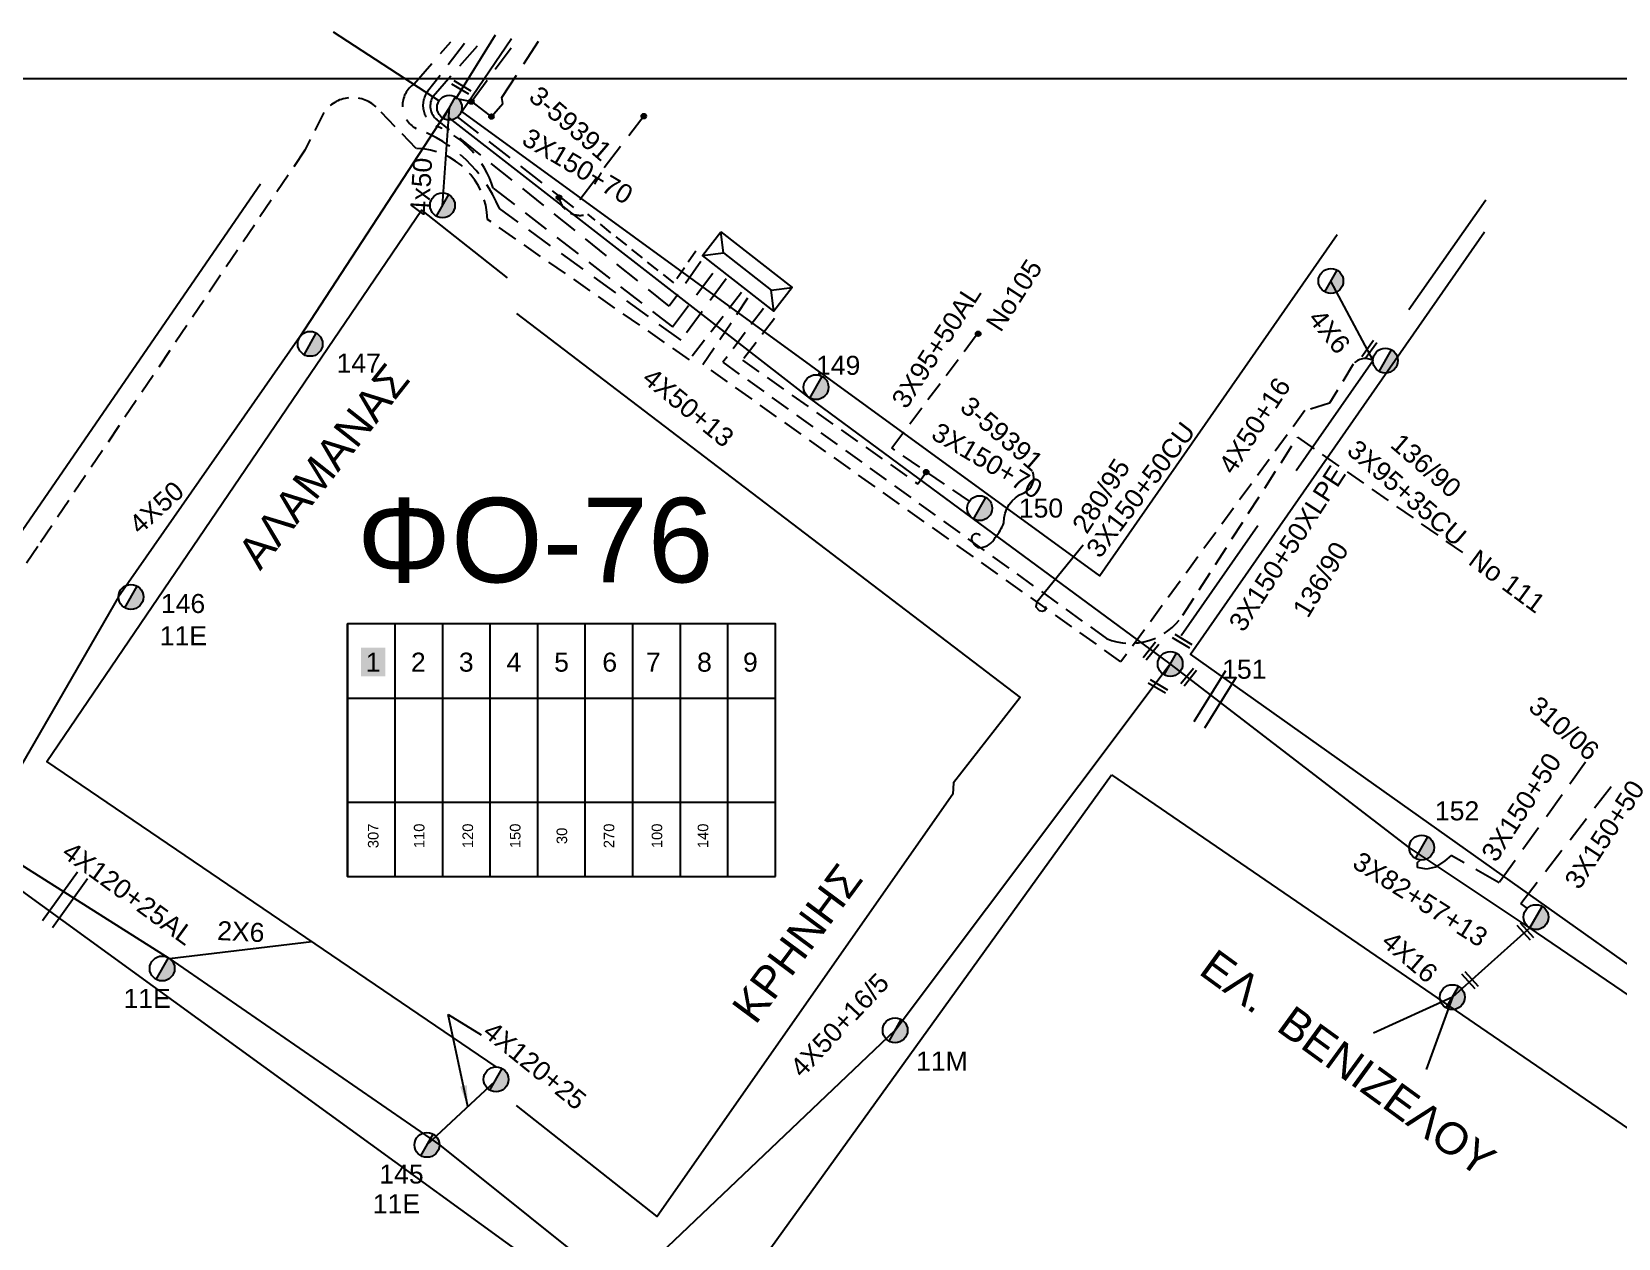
# Model space of a CAD drawing. Header units: millimetres. Extents: x 7453 to 9570, y 777 to 1872.
# Drawn here: x 8659.9 to 8810.1, y 1752.9 to 1867.1 of the extents above; entities that cross this region are included whole.
import ezdxf
from ezdxf.enums import TextEntityAlignment as Align

# ---------------------------------------------------------------- set-up
doc = ezdxf.new("R2010")
doc.units = ezdxf.units.MM
doc.linetypes.add('DASHED', pattern=[19.05, 12.7, -6.35])
for name, color, linetype in [('Άγνωστα', 7, 'Continuous'), ('Ασφαλειοκιβώτια Χ.Τ 9 αναχωρήσεων', 7, 'Continuous'), ('Γυμνά εναέρια ΧΤ (3Φ)   4x50AL', 7, 'Continuous'), ('Γυμνά εναέρια ΧΤ και ΦΟΠ (3Φ)   4x50+16AL', 7, 'Continuous'), ('Εναέρια παροχή ΧΤ 4x16', 7, 'SYN_LINE'), ('Επιγραφές - Σχήματα', 7, 'Continuous'), ('Καλώδια ΧΤ   2x6AL', 7, 'DASHED'), ('Καλώδια ΧΤ   3x150+50AL', 7, 'DASHED'), ('Καλώδια ΧΤ   3x150+50CU', 7, 'DASHED'), ('Καλώδια ΧΤ   3x150+70 XLPE', 7, 'DASHED'), ('Καλώδια ΧΤ   3x150AL+50CU', 7, 'DASHED'), ('Καλώδια ΧΤ   3x150AL+50XLPE', 7, 'DASHED'), ('Καλώδια ΧΤ   3x95+35 CU', 7, 'DASHED'), ('Καλώδια ΧΤ   3x95+50 AL XLPE', 7, 'DASHED'), ('Μηχανική τομή', 7, 'Continuous'), ('Στύλος ΦΜ', 7, 'Continuous'), ('Στύλος ΦΜ @ 1', 7, 'Continuous'), ('Συνδέσεις', 7, 'Continuous'), ('Συνεστραμμένα ΧΤ   4x120+25 AL', 7, 'SYN_LINE'), ('Τομή', 7, 'Continuous'), ('Υποσταθμός πόλεως', 7, 'Continuous'), ('Υπόβαθρο ΔΕΗ', 7, 'Continuous'), ('Υπόγεια καλώδια Παροχών ΧΤ   .10 -', 7, 'DASHED'), ('Υπόγεια καλώδια Παροχών ΧΤ   4x6', 7, 'DASHED')]:
    doc.layers.add(name, color=color, linetype=linetype)
doc.styles.get("Standard").update_dxf_attribs({"font": 'ARIAL.TTF'})
doc.linetypes.add('SYN_LINE', pattern='A,0.5,-0.0001,["/\\/\\/\\/",Standard,S=0.1,R=0,X=0,Y=-0.05],-0.25', length=0.7501)
doc.dimstyles.new('ISO-25', dxfattribs={"dimtxt": 2.5, "dimasz": 2.5, "dimexe": 1.25, "dimexo": 0.625, "dimtad": 1, "dimtxsty": 'Standard', "dimcen": 2.5, "dimadec": 0, "dimazin": 0, "dimtfac": 1, "dimtmove": 0, "dimatfit": 3, "dimfxl": 1, "dimarcsym": 0})

# ---------------------------------------------------------------- blocks, each defined once
blk = doc.blocks.new('ΥΠΑΡΧΩΝ ΤΣΙΜΕΝΤΕΝΙΟΣ ΣΤΥΛΟΣ')
at = {"layer": 'Στύλος ΦΜ'}
blk.add_hatch(color=7, dxfattribs=at).paths.add_polyline_path([(-1.29, -2.28, 0.574793), (2.62, 0, 0.268822), (1.3, 2.27)])
at = {"layer": 'Στύλος ΦΜ', "color": 7}
blk.add_line((-1.29, -2.28), (1.3, 2.27), dxfattribs=at)
blk.add_circle((0, 0), 2.62, dxfattribs=at)
at = {"layer": 'Στύλος ΦΜ', "flags": 4}
for tag, p in [('ΑΡΙΘΜΟΣ', (-4.68, 8.05)), ('ΤΥΠΟΣ', (-4.91, 3.03))]:
    blk.add_attdef(tag, p, '', height=4, dxfattribs=at)
blk = doc.blocks.new('ΥΠΟΣΤΑΘΜΟΣ ΠΟΛΕΩΣ')
at = {"layer": 'Υποσταθμός πόλεως', "linetype": 'Continuous', "ltscale": 40}
blk.add_lwpolyline([(-8.57, 2.82), (8.57, 2.82), (8.57, -2.82), (-8.57, -2.82)], close=True, dxfattribs=at)
for points in [[(-5.75, 0), (-8.57, 2.82)], [(5.75, 0), (8.57, 2.82)], [(-8.57, -2.82), (-5.75, 0)], [(-5.75, 0), (5.75, 0)], [(8.57, -2.82), (5.75, 0)]]:
    blk.add_lwpolyline(points, dxfattribs=at)
at = {"layer": 'Υποσταθμός πόλεως', "linetype": 'SYN_LINE', "ltscale": 40, "flags": 1}
for tag, p in [('ΜΕΤΑΣΧΗΜΑΤΙΣΜΟΣ', (10.6, 2.39)), ('ΙΣΧΥΣ', (10.58, -0.41)), ('ΑΡΙΘΜΟΣ', (10.7, -3.13))]:
    blk.add_attdef(tag, p, '', height=1.8, dxfattribs=at)
blk = doc.blocks.new('ΤΟΜΗ')
at = {"layer": 'Τομή', "ltscale": 40}
for p, q in [((-5.68, 0), (5.68, 0)), ((5.68, -2.33), (-5.68, -2.33))]:
    blk.add_line(p, q, dxfattribs=at)
blk = doc.blocks.new('ΑΣΦΑΛΕΙΟΚΙΒΩΤΙΟ ΥΠΟΣΤΑΘΜΟΥ 9A ΑΝΑΧΩΡΗΣΕΩΝ')
at = {"layer": 'Ασφαλειοκιβώτια Χ.Τ 9 αναχωρήσεων', "ltscale": 40}
for p, q in [((0, 0), (0, 23.91)), ((4.5, 0), (4.5, 23.91)), ((9, 0), (9, 23.91)), ((13.5, 0), (13.5, 23.91)), ((18, 0), (18, 23.91)), ((22.5, 0), (22.5, 23.91)), ((27, 0), (27, 23.91)), ((31.5, 0), (31.5, 23.91)), ((36, 0), (36, 23.91)), ((0, 16.87), (40.5, 16.87)), ((0, 7.04), (40.5, 7.04))]:
    blk.add_line(p, q, dxfattribs=at)
at = {"layer": 'Ασφαλειοκιβώτια Χ.Τ 9 αναχωρήσεων'}
blk.add_lwpolyline([(40.5, 0), (40.5, 23.91), (0, 23.91), (0, 0)], close=True, dxfattribs=at)
for s, p in [('1', (1.71, 19.38)), ('2', (5.99, 19.38)), ('3', (10.53, 19.38)), ('4', (15.04, 19.38)), ('5', (19.55, 19.38)), ('6', (24.11, 19.38)), ('7', (28.24, 19.38)), ('8', (33.08, 19.38)), ('9', (37.43, 19.38))]:
    blk.add_text(s, height=1.8, dxfattribs=at).set_placement(p)
at = {"layer": 'Ασφαλειοκιβώτια Χ.Τ 9 αναχωρήσεων', "ltscale": 40}
for tag, height, rotation, p in [('ΟΝΟΜΑ', 2.5, 0.6514, (19.14, 25.35)), ('ΚΕΙΜΕΝΟ 1', 1, 90, (2.42, 3.84)), ('ΚΕΙΜΕΝΟ 2', 1, 90, (6.78, 3.84)), ('ΚΕΙΜΕΝΟ 3', 1, 90, (11.38, 3.84)), ('ΚΕΙΜΕΝΟ 4', 1, 90, (15.86, 3.84)), ('ΚΕΙΜΕΝΟ 5', 1, 90, (20.28, 3.84)), ('ΚΕΙΜΕΝΟ 6', 1, 90, (24.74, 3.84)), ('ΚΕΙΜΕΝΟ 7', 1, 90, (29.28, 3.84)), ('ΚΕΙΜΕΝΟ 8', 1, 90, (33.65, 3.84)), ('ΚΕΙΜΕΝΟ 9', 1, 90, (38.21, 3.84)), ('ΣΧ', 1, 0.6514, (20.24, -0.85))]:
    blk.add_attdef(tag, text='', height=height, rotation=rotation, dxfattribs=at).set_placement(p, align=Align.MIDDLE_CENTER)
blk = doc.blocks.new('_ΣΥΝΔΕΣΗ')
at = {"layer": 'Συνδέσεις', "linetype": 'SYN_LINE', "ltscale": 40}
blk.add_hatch(color=256, dxfattribs=at).paths.add_polyline_path([(0.5, -0.01, 1), (-0.5, -0.01, 1)])
at = {"layer": 'Συνδέσεις'}
blk.add_circle((0, -0.01), 0.5, dxfattribs=at)
blk = doc.blocks.new('ΜΗΧΑΝΙΚΗ ΤΟΜΗ')
at = {"layer": 'Μηχανική τομή', "ltscale": 40}
for p, q in [((-1.89, 0.78), (1.89, 0.78)), ((1.89, 0), (-1.89, 0))]:
    blk.add_line(p, q, dxfattribs=at)

msp = doc.modelspace()

# ---------------------------------------------------------------- hatches: boundary and pattern name
at = {"layer": 'Ασφαλειοκιβώτια Χ.Τ 9 αναχωρήσεων'}
for color in [151, 6, 30, 173, 1, 2, 62, 27]:
    msp.add_hatch(color=color, dxfattribs=at).paths.add_polyline_path([(8691.06, 1806.06), (8693.37, 1806.06), (8693.37, 1808.77), (8691.06, 1808.77)])

# ---------------------------------------------------------------- linework, layer by layer
at = {"layer": 'Άγνωστα', "color": 30, "linetype": 'DASHED', "ltscale": 0.2}
msp.add_lwpolyline([(8725.65, 1843.67), (8721.37, 1837.88), (8704.17, 1850.34, 0.209619), (8696.29, 1857.91, -0.566917), (8696.11, 1862.13), (8699.57, 1866.12)], format="xyb", dxfattribs=at)
at = {"layer": 'Άγνωστα', "color": 1, "linetype": 'DASHED', "ltscale": 0.2}
msp.add_lwpolyline([(8700.88, 1865.94), (8697.38, 1861.4, 0.493339), (8698.26, 1858.12, -0.222859), (8703.59, 1852.26), (8720.57, 1839.13), (8724.44, 1844.31)], format="xyb", dxfattribs=at)
at = {"layer": 'Άγνωστα', "color": 6, "linetype": 'DASHED', "ltscale": 0.2}
msp.add_lwpolyline([(8723.26, 1845.32), (8720.26, 1841.1), (8698.27, 1858.72, -0.382138), (8697.9, 1860.98), (8702.39, 1866.07)], format="xyb", dxfattribs=at)
at = {"layer": 'Άγνωστα', "color": 62, "ltscale": 20}
msp.add_lwpolyline([(8767.68, 1807.24), (8748.96, 1821.03), (8733.57, 1832.4), (8699.42, 1858.92)], dxfattribs=at)
at = {"layer": 'Γυμνά εναέρια ΧΤ (3Φ)   4x50AL', "color": 151, "linetype": 'DASHED', "ltscale": 0.2}
for points in [[(8701.52, 1860.45), (8705.73, 1866.15)], [(8703.42, 1859.03), (8704.51, 1860.28), (8704.42, 1860.83), (8708.37, 1866.93)], [(8717.96, 1859.23), (8711.22, 1850.44), (8700.22, 1859)]]:
    msp.add_lwpolyline(points, dxfattribs=at)
at = {"layer": 'Γυμνά εναέρια ΧΤ (3Φ)   4x50AL', "color": 151}
for points in [[(8699.45, 1859.89), (8685.28, 1838.18), (8668.11, 1813.58), (8654.9, 1790.75)], [(8700.28, 1860.73), (8701.52, 1860.45), (8703.6, 1858.89)]]:
    msp.add_lwpolyline(points, dxfattribs=at)
at = {"layer": 'Γυμνά εναέρια ΧΤ (3Φ)   4x50AL', "ltscale": 20}
for points in [[(8698.79, 1850.63), (8699.45, 1859.89)], [(8699.46, 1860.23), (8699.46, 1860.23)]]:
    msp.add_lwpolyline(points, dxfattribs=at)
at = {"layer": 'Γυμνά εναέρια ΧΤ (3Φ)   4x50AL', "color": 151, "linetype": 'DASHED', "ltscale": 0.1}
msp.add_lwpolyline([(8722.78, 1846.29), (8720.69, 1843.29), (8712.54, 1849.81, -0.466202), (8709.82, 1851.38, -4.678624)], format="xyb", dxfattribs=at)
at = {"layer": 'Γυμνά εναέρια ΧΤ (3Φ)   4x50AL', "color": 133}
msp.add_lwpolyline([(8855.36, 1745.56), (8834.02, 1759.73), (8814.12, 1773.82), (8801.65, 1782.31), (8790.3, 1789.86), (8767.68, 1807.24)], dxfattribs=at)
at = {"layer": 'Γυμνά εναέρια ΧΤ και ΦΟΠ (3Φ)   4x50+16AL', "color": 2}
msp.add_lwpolyline([(8714.87, 1747.13), (8741.64, 1772.58), (8767.68, 1807.24)], dxfattribs=at)
at = {"layer": 'Εναέρια παροχή ΧΤ 4x16', "color": 133, "ltscale": 15}
for points in [[(8801.73, 1782.26), (8794.39, 1775.71), (8786.93, 1772.31)], [(8794.4, 1775.71), (8791.9, 1768.87)]]:
    msp.add_lwpolyline(points, dxfattribs=at)
at = {"layer": 'Επιγραφές - Σχήματα', "color": 2, "ltscale": 20}
msp.add_line((8688.45, 1867.06), (8698.47, 1860.54), dxfattribs=at)
at = {"layer": 'Επιγραφές - Σχήματα'}
msp.add_lwpolyline([(7491.72, 779.23), (9463.63, 779.23), (9463.63, 1862.62), (7491.72, 1862.62)], close=True, dxfattribs=at)
msp.add_lwpolyline([(8749.72, 1819.38, 1.05485), (8749, 1818.75, 0.331771), (8749.71, 1818.24, 0.265468), (8751.11, 1819.22, 0.109922), (8751.92, 1820.6, -0.310572), (8753.84, 1823.43, 0.389154), (8754.67, 1825.43, 2.262886)], format="xyb", dxfattribs=at)
at = {"layer": 'Επιγραφές - Σχήματα', "ltscale": 20}
msp.add_lwpolyline([(8759.45, 1818.47), (8755.07, 1813.09), (8754.95, 1812.65), (8755.26, 1812.3), (8755.57, 1812.23), (8755.85, 1812.34), (8755.85, 1812.34), (8755.94, 1812.67)], dxfattribs=at)
at = {"layer": 'Καλώδια ΧΤ   2x6AL', "color": 173, "linetype": 'SYN_LINE', "ltscale": 15}
msp.add_lwpolyline([(8672.96, 1779.36), (8686.43, 1780.96)], dxfattribs=at)
at = {"layer": 'Καλώδια ΧΤ   3x150+50AL', "color": 133, "ltscale": 0.2}
for points in [[(8806.99, 1797.94), (8798.82, 1786.52)], [(8801.51, 1784.09), (8800.87, 1784.58), (8809.75, 1796.07)], [(8798.82, 1786.52), (8794.28, 1789.11), (8793.69, 1788.61), (8792.79, 1788.02), (8791.94, 1787.82), (8791.1, 1787.97), (8791.1, 1788.46), (8791.37, 1788.69)]]:
    msp.add_lwpolyline(points, dxfattribs=at)
at = {"layer": 'Καλώδια ΧΤ   3x150+50CU', "color": 27, "ltscale": 0.15}
msp.add_lwpolyline([(8786.88, 1835.94, 0.372142), (8785.01, 1835.6), (8782.77, 1831.92), (8780.44, 1831.21), (8763.02, 1807.44), (8723.44, 1835.59), (8727.71, 1841.9)], format="xyb", dxfattribs=at)
at = {"layer": 'Καλώδια ΧΤ   3x150+70 XLPE', "color": 2, "ltscale": 0.15}
msp.add_lwpolyline([(8729.17, 1840.88), (8725.34, 1835.79), (8761.64, 1809.65, 0.358753), (8768.88, 1811.86), (8779.74, 1828.7)], format="xyb", dxfattribs=at)
at = {"layer": 'Καλώδια ΧΤ   3x150+70 XLPE', "color": 62, "ltscale": 0.15}
for points in [[(8730.21, 1839.93), (8727.19, 1835.98), (8743.79, 1824.28), (8744.58, 1825.4)], [(8748.68, 1822.64), (8741.32, 1827.68), (8749.51, 1838.59)]]:
    msp.add_lwpolyline(points, dxfattribs=at)
at = {"layer": 'Καλώδια ΧΤ   3x150AL+50CU', "color": 6, "linetype": 'Continuous', "ltscale": 0.2}
msp.add_lwpolyline([(8703.77, 1866.74), (8700.03, 1860.69)], dxfattribs=at)
at = {"layer": 'Καλώδια ΧΤ   3x150AL+50XLPE', "color": 27}
msp.add_lwpolyline([(8797.56, 1851.14), (8786.88, 1835.94), (8767.68, 1808.42)], dxfattribs=at)
at = {"layer": 'Καλώδια ΧΤ   3x95+35 CU', "color": 2, "ltscale": 0.15}
msp.add_lwpolyline([(8779.74, 1828.7), (8795.41, 1817.74)], dxfattribs=at)
at = {"layer": 'Συνεστραμμένα ΧΤ   4x120+25 AL', "color": 173, "ltscale": 20}
msp.add_lwpolyline([(8654.9, 1790.75), (8672.88, 1779.41), (8698.49, 1761.73), (8715.6, 1748.05)], dxfattribs=at)
at = {"layer": 'Συνεστραμμένα ΧΤ   4x120+25 AL', "color": 173, "ltscale": 15}
msp.add_lwpolyline([(8697.32, 1761.73), (8703.76, 1767.75)], dxfattribs=at)
at = {"layer": 'Υπόβαθρο ΔΕΗ'}
for points in [[(8783.5, 1847.84), (8761.02, 1815.59), (8700.61, 1859.51), (8705.31, 1866.44)], [(8681.55, 1852.64), (8649.67, 1806.32), (8588.13, 1852.07)], [(8703.86, 1769.11), (8661.32, 1798.02), (8696.81, 1850.19), (8704.92, 1843.79)], [(8819.56, 1848.72), (8883.21, 1803.8), (8846.96, 1753.34), (8769.59, 1808.15), (8797.45, 1848.12)], [(8705.8, 1840.4), (8753.48, 1804.06), (8747.16, 1795.99), (8747.09, 1794.91), (8719.11, 1754.94), (8705.79, 1765.45)], [(8762.13, 1796.74), (8839.58, 1743.72), (8805.45, 1691.95), (8727.2, 1748.25), (8762.13, 1796.74)], [(8712.96, 1746.6), (8654.66, 1788.87), (8619.33, 1739.6), (8677.04, 1698.86), (8712.65, 1746.82)]]:
    msp.add_lwpolyline(points, dxfattribs=at)
at = {"layer": 'Υπόγεια καλώδια Παροχών ΧΤ   .10 -', "color": 173, "ltscale": 0.15}
msp.add_lwpolyline([(8727.11, 1842.38), (8722.16, 1836.03), (8703.05, 1849.3, 0.399146), (8696.31, 1856.03), (8692.51, 1859.95, 0.454028), (8687.55, 1859.43), (8685.77, 1855.86), (8660.47, 1818.35), (8645.22, 1795.81), (8652.17, 1790.53), (8654.9, 1790.75)], format="xyb", dxfattribs=at)
at = {"layer": 'Υπόγεια καλώδια Παροχών ΧΤ   4x6', "color": 27, "linetype": 'SYN_LINE', "ltscale": 10}
msp.add_lwpolyline([(8786.88, 1835.94), (8782.89, 1843.47)], dxfattribs=at)

# ---------------------------------------------------------------- block references
at = {"layer": 'Ασφαλειοκιβώτια Χ.Τ 9 αναχωρήσεων'}
ref = msp.add_blockref('ΑΣΦΑΛΕΙΟΚΙΒΩΤΙΟ ΥΠΟΣΤΑΘΜΟΥ 9A ΑΝΑΧΩΡΗΣΕΩΝ', (8689.81, 1787.13), dxfattribs=at)
ref.add_attrib('ΚΕΙΜΕΝΟ 8', '140', dxfattribs={"ltscale": 40, "height": 1, "rotation": 90}).set_placement((8723.45, 1790.97), align=Align.MIDDLE_CENTER)
ref.add_attrib('ΚΕΙΜΕΝΟ 7', '100', dxfattribs={"ltscale": 40, "height": 1, "rotation": 90}).set_placement((8719.09, 1790.97), align=Align.MIDDLE_CENTER)
ref.add_attrib('ΚΕΙΜΕΝΟ 6', '270', dxfattribs={"ltscale": 40, "height": 1, "rotation": 90}).set_placement((8714.55, 1790.97), align=Align.MIDDLE_CENTER)
ref.add_attrib('ΚΕΙΜΕΝΟ 5', '30', dxfattribs={"ltscale": 40, "height": 1, "rotation": 90}).set_placement((8710.09, 1790.97), align=Align.MIDDLE_CENTER)
ref.add_attrib('ΚΕΙΜΕΝΟ 4', '150', dxfattribs={"ltscale": 40, "height": 1, "rotation": 90}).set_placement((8705.67, 1790.97), align=Align.MIDDLE_CENTER)
ref.add_attrib('ΚΕΙΜΕΝΟ 3', '120', dxfattribs={"ltscale": 40, "height": 1, "rotation": 90}).set_placement((8701.18, 1790.97), align=Align.MIDDLE_CENTER)
ref.add_attrib('ΚΕΙΜΕΝΟ 1', '307', dxfattribs={"ltscale": 40, "height": 1, "rotation": 90}).set_placement((8692.23, 1790.97), align=Align.MIDDLE_CENTER)
ref.add_attrib('ΚΕΙΜΕΝΟ 2', '110', dxfattribs={"ltscale": 40, "height": 1, "rotation": 90}).set_placement((8696.58, 1790.97), align=Align.MIDDLE_CENTER)
at = {"layer": 'Μηχανική τομή'}
for p, xscale, yscale, zscale, rotation in [((8700.67, 1861.96), 0.4999999999998411, 0.4999999999998411, 0.4999999999998411, 149.348356214688), ((8786.38, 1837.1), 0.4999999999998046, 0.4999999999998046, 0.4999999999998046, 234.3662740213535), ((8768.92, 1809.56), 0.4999999999998519, 0.4999999999998519, 0.4999999999998519, 149.313375285408), ((8766.01, 1808.34), 0.4999999999997657, 0.4999999999997657, 0.4999999999997657, 50.9747705542941), ((8766.61, 1805.28), 0.4999999999998519, 0.4999999999998519, 0.4999999999998519, 149.313375285408), ((8769.59, 1805.87), 0.4999999999997657, 0.4999999999997657, 0.4999999999997657, 50.9747705542941), ((8801.16, 1781.79), 0.4999999999998487, 0.4999999999998487, 0.4999999999998487, 312.8054183047285), ((8795.92, 1777.18), 0.4999999999998487, 0.4999999999998487, 0.4999999999998487, 312.8054183047285)]:
    msp.add_blockref('ΜΗΧΑΝΙΚΗ ΤΟΜΗ', p, dxfattribs=dict(at, xscale=xscale, yscale=yscale, zscale=zscale, rotation=rotation))
at = {"layer": 'Στύλος ΦΜ @ 1', "ltscale": 40, "xscale": 0.4499999999998181, "yscale": 0.4499999999998181, "zscale": 0.4499999999998181}
for p in [(8699.45, 1859.89), (8698.79, 1850.63), (8782.89, 1843.48), (8788.05, 1835.94), (8802.31, 1783.28), (8794.39, 1775.71), (8703.86, 1767.93)]:
    msp.add_blockref('ΥΠΑΡΧΩΝ ΤΣΙΜΕΝΤΕΝΙΟΣ ΣΤΥΛΟΣ', p, dxfattribs=at)
at = {"layer": 'Στύλος ΦΜ @ 1', "ltscale": 40}
ref = msp.add_blockref('ΥΠΑΡΧΩΝ ΤΣΙΜΕΝΤΕΝΙΟΣ ΣΤΥΛΟΣ', (8686.26, 1837.53), dxfattribs=dict(at, xscale=0.4499999999998181, yscale=0.4499999999998181, zscale=0.4499999999998181))
ref.add_attrib('ΑΡΙΘΜΟΣ', '147', (8688.76, 1834.81), dxfattribs={"layer": 'Στύλος ΦΜ', "height": 1.8, "flags": 4})
ref = msp.add_blockref('ΥΠΑΡΧΩΝ ΤΣΙΜΕΝΤΕΝΙΟΣ ΣΤΥΛΟΣ', (8734.15, 1833.43), dxfattribs=dict(at, xscale=0.4499999999998181, yscale=0.4499999999998181, zscale=0.4499999999998181))
ref.add_attrib('ΤΥΠΟΣ', '149', (8734.15, 1834.6), dxfattribs={"layer": 'Στύλος ΦΜ', "height": 1.8, "flags": 4})
ref = msp.add_blockref('ΥΠΑΡΧΩΝ ΤΣΙΜΕΝΤΕΝΙΟΣ ΣΤΥΛΟΣ', (8749.65, 1821.98), dxfattribs=dict(at, xscale=0.4499999999998181, yscale=0.4499999999998181, zscale=0.4499999999998181))
ref.add_attrib('ΤΥΠΟΣ', '150', (8753.35, 1821.09), dxfattribs={"layer": 'Στύλος ΦΜ', "height": 1.8, "flags": 4})
ref = msp.add_blockref('ΥΠΑΡΧΩΝ ΤΣΙΜΕΝΤΕΝΙΟΣ ΣΤΥΛΟΣ', (8669.29, 1813.58), dxfattribs=dict(at, xscale=0.4499999999998181, yscale=0.4499999999998181, zscale=0.4499999999998181))
ref.add_attrib('ΤΥΠΟΣ', '11Ε', (8672.02, 1809.01), dxfattribs={"layer": 'Στύλος ΦΜ', "height": 1.8, "flags": 4})
ref.add_attrib('ΑΡΙΘΜΟΣ', '146', (8672.13, 1812.06), dxfattribs={"layer": 'Στύλος ΦΜ', "height": 1.8, "flags": 4})
ref = msp.add_blockref('ΥΠΑΡΧΩΝ ΤΣΙΜΕΝΤΕΝΙΟΣ ΣΤΥΛΟΣ', (8767.68, 1807.24), dxfattribs=dict(at, xscale=0.4499999999998181, yscale=0.4499999999998181, zscale=0.4499999999998181))
ref.add_attrib('ΑΡΙΘΜΟΣ', '151', (8772.6, 1805.84), dxfattribs={"layer": 'Στύλος ΦΜ', "height": 1.8, "flags": 4})
ref = msp.add_blockref('ΥΠΑΡΧΩΝ ΤΣΙΜΕΝΤΕΝΙΟΣ ΣΤΥΛΟΣ', (8791.48, 1789.86), dxfattribs=dict(at, xscale=0.4499999999998181, yscale=0.4499999999998181, zscale=0.4499999999998181))
ref.add_attrib('ΑΡΙΘΜΟΣ', '152', (8792.74, 1792.44), dxfattribs={"layer": 'Στύλος ΦΜ', "height": 1.8, "flags": 4})
ref = msp.add_blockref('ΥΠΑΡΧΩΝ ΤΣΙΜΕΝΤΕΝΙΟΣ ΣΤΥΛΟΣ', (8672.25, 1778.42), dxfattribs=dict(at, xscale=0.4499999999998181, yscale=0.4499999999998181, zscale=0.4499999999998181))
ref.add_attrib('ΤΥΠΟΣ', '11Ε', (8668.59, 1774.69), dxfattribs={"layer": 'Στύλος ΦΜ', "height": 1.8, "flags": 4})
ref = msp.add_blockref('ΥΠΑΡΧΩΝ ΤΣΙΜΕΝΤΕΝΙΟΣ ΣΤΥΛΟΣ', (8741.64, 1772.58), dxfattribs=dict(at, xscale=0.4499999999998181, yscale=0.4499999999998181, zscale=0.4499999999998181))
ref.add_attrib('ΤΥΠΟΣ', '11Μ', (8743.62, 1768.76), dxfattribs={"layer": 'Στύλος ΦΜ', "height": 1.8, "flags": 4})
ref = msp.add_blockref('ΥΠΑΡΧΩΝ ΤΣΙΜΕΝΤΕΝΙΟΣ ΣΤΥΛΟΣ', (8697.32, 1761.73), dxfattribs=dict(at, xscale=0.4499999999998181, yscale=0.4499999999998181, zscale=0.4499999999998181))
ref.add_attrib('ΤΥΠΟΣ', '11Ε', (8692.19, 1755.26), dxfattribs={"layer": 'Στύλος ΦΜ', "height": 1.8, "flags": 4})
ref.add_attrib('ΑΡΙΘΜΟΣ', '145', (8692.81, 1758.07), dxfattribs={"layer": 'Στύλος ΦΜ', "height": 1.8, "flags": 4})
at = {"layer": 'Συνδέσεις', "xscale": 0.4499999999998181, "yscale": 0.4499999999998181, "zscale": 0.4499999999998181}
for p in [(8701.52, 1860.46), (8703.42, 1859.04), (8717.84, 1859.08), (8709.82, 1851.38), (8749.5, 1838.49), (8744.58, 1825.4)]:
    msp.add_blockref('_ΣΥΝΔΕΣΗ', p, dxfattribs=at)
at = {"layer": 'Τομή'}
for p, xscale, yscale, zscale, rotation in [((8772.43, 1803.59), 0.5000000000001557, 0.5000000000001557, 0.5000000000001557, 238.1979251291308), ((8663.52, 1784.59), 0.5000000000000382, 0.5000000000000382, 0.5000000000000382, 234.3457341347006)]:
    msp.add_blockref('ΤΟΜΗ', p, dxfattribs=dict(at, xscale=xscale, yscale=yscale, zscale=zscale, rotation=rotation))
at = {"layer": 'Υποσταθμός πόλεως', "xscale": 0.5000000000000023, "yscale": 0.5000000000000023, "zscale": 0.5000000000000023, "rotation": 322.0765980845377}
msp.add_blockref('ΥΠΟΣΤΑΘΜΟΣ ΠΟΛΕΩΣ', (8727.65, 1844.37), dxfattribs=at)

# ---------------------------------------------------------------- texts
at = {"layer": 'Άγνωστα', "insert": (8785.76, 1789.59), "char_height": 1.8, "width": 11.8763, "attachment_point": 1, "rotation": 327.6923}
msp.add_mtext('3X82+57+13', dxfattribs=at)
at = {"layer": 'Γυμνά εναέρια ΧΤ (3Φ)   4x50AL', "char_height": 1.8, "width": 11.8763, "attachment_point": 1}
for s, insert, rotation in [('4x50', (8695.7, 1849.75), 86.5971), ('4X50+13', (8718.71, 1835.42), 320.8103), ('4X50', (8668.93, 1820.74), 42.2943)]:
    msp.add_mtext(s, dxfattribs=dict(at, insert=insert, rotation=rotation))
at = {"layer": 'Γυμνά εναέρια ΧΤ και ΦΟΠ (3Φ)   4x50+16AL', "char_height": 1.8, "width": 11.8763, "attachment_point": 1}
for s, insert, rotation in [('4X50+16', (8772.15, 1826.04), 57.0392), ('4X50+16/5', (8731.53, 1769.23), 46.8693)]:
    msp.add_mtext(s, dxfattribs=dict(at, insert=insert, rotation=rotation))
at = {"layer": 'Εναέρια παροχή ΧΤ 4x16', "insert": (8788.73, 1782.11), "char_height": 1.8, "width": 11.8763, "attachment_point": 1, "rotation": 319.3344}
msp.add_mtext('4X16', dxfattribs=at)
at = {"layer": 'Επιγραφές - Σχήματα', "attachment_point": 1}
for s, insert, char_height, width, rotation in [('3-59391', (8708.01, 1862.08), 1.8, 11.8763, 319.3344), ('No105', (8750.12, 1839.52), 1.8, 11.8763, 57.0392), ('ΑΛΑΜΑΝΑΣ', (8679.17, 1817.85), 3, 28.0728, 51.6927), ('3-59391', (8748.83, 1832.72), 1.8, 11.8763, 319.3344), ('136/90', (8789.58, 1829.2), 1.8, 11.8763, 319.3344), ('280/95', (8758.28, 1820.42), 1.8, 11.8763, 57.0392), ('136/90', (8779.17, 1812.4), 1.8, 11.8763, 59.1914), ('No 111', (8796.85, 1818.2), 1.8, 11.8763, 323.6163), ('310/06', (8802.65, 1804.35), 1.8, 11.8763, 319.3344), ('KPHNHΣ', (8726.01, 1774.79), 3, 11.8763, 53.394), ('EΛ.  BENIZEΛOY', (8772.02, 1780.41), 3, 60.1453, 323.9752)]:
    msp.add_mtext(s, dxfattribs=dict(at, insert=insert, char_height=char_height, width=width, rotation=rotation))
at = {"layer": 'Επιγραφές - Σχήματα', "insert": (8690.68, 1822.96), "char_height": 8, "width": 8.7202, "attachment_point": 1}
msp.add_mtext('ΦΟ-76', dxfattribs=at)
at = {"layer": 'Καλώδια ΧΤ   2x6AL', "insert": (8677.51, 1782.92), "char_height": 1.8, "width": 11.8763, "attachment_point": 1, "rotation": 357.2548}
msp.add_mtext('2X6', dxfattribs=at)
at = {"layer": 'Καλώδια ΧΤ   3x150+50AL', "char_height": 1.8, "width": 11.8763, "attachment_point": 1, "rotation": 57.0392}
for insert in [(8797.02, 1789.35), (8804.9, 1786.76)]:
    msp.add_mtext('3X150+50', dxfattribs=dict(at, insert=insert))
at = {"layer": 'Καλώδια ΧΤ   3x150+50CU', "insert": (8759.59, 1818.22), "char_height": 1.8, "width": 11.8763, "attachment_point": 1, "rotation": 52.9598}
msp.add_mtext('3X150+50CU', dxfattribs=at)
at = {"layer": 'Καλώδια ΧΤ   3x150+70 XLPE', "char_height": 1.8, "width": 11.8763, "attachment_point": 1, "rotation": 329.5101}
for insert in [(8707.08, 1858.05), (8745.84, 1830.19)]:
    msp.add_mtext('3X150+70', dxfattribs=dict(at, insert=insert))
at = {"layer": 'Καλώδια ΧΤ   3x150AL+50XLPE', "insert": (8773.11, 1811.13), "char_height": 1.8, "width": 11.8763, "attachment_point": 1, "rotation": 57.0392}
msp.add_mtext('3X150+50XLPE', dxfattribs=at)
at = {"layer": 'Καλώδια ΧΤ   3x95+35 CU', "insert": (8785.46, 1828.6), "char_height": 1.8, "width": 11.8763, "attachment_point": 1, "rotation": 319.3344}
msp.add_mtext('3X95+35CU', dxfattribs=at)
at = {"layer": 'Καλώδια ΧΤ   3x95+50 AL XLPE', "insert": (8741.19, 1832.25), "char_height": 1.8, "width": 11.8763, "attachment_point": 1, "rotation": 57.0392}
msp.add_mtext('3X95+50AL', dxfattribs=at)
at = {"layer": 'Συνεστραμμένα ΧΤ   4x120+25 AL', "char_height": 1.8, "width": 11.8763, "attachment_point": 1}
for s, insert, rotation in [('4X120+25AL', (8663.69, 1790.56), 323.9752), ('4X120+25', (8703.62, 1773.57), 321.0535)]:
    msp.add_mtext(s, dxfattribs=dict(at, insert=insert, rotation=rotation))
at = {"layer": 'Υπόγεια καλώδια Παροχών ΧΤ   4x6', "insert": (8782.05, 1841.01), "char_height": 1.8, "width": 11.8763, "attachment_point": 1, "rotation": 309.1305}
msp.add_mtext('4X6', dxfattribs=at)

# ---------------------------------------------------------------- leaders
at = {"layer": 'Επιγραφές - Σχήματα'}
msp.add_leader([(8701.19, 1765.35), (8699.31, 1774.08), (8702.46, 1772.15)], dimstyle='ISO-25', override={"dimasz": 2, "dimgap": 0.625, "dimtad": 0}, dxfattribs=at)

doc.saveas('drawing.dxf')
